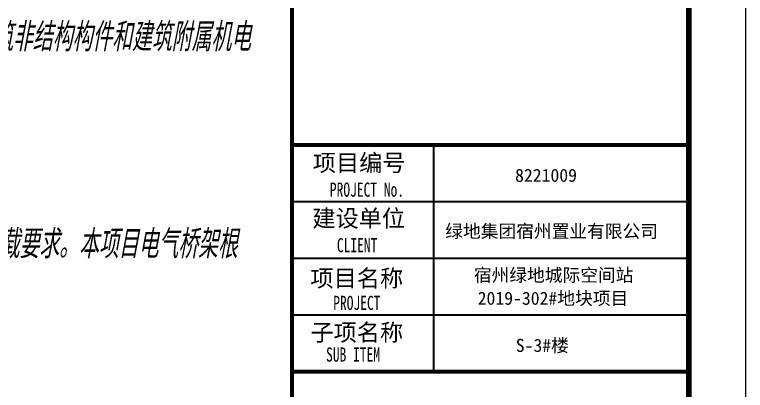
# Model space of a CAD drawing. Extents: x 621174 to 1725648, y -986053 to 860327.
# Drawn here: x 743718 to 756610, y -845685 to -839055 of the extents above; entities that cross this region are included whole.
import ezdxf

# ---------------------------------------------------------------- set-up
doc = ezdxf.new("R2010")
doc.units = 0
doc.header["$LTSCALE"] = 1000
doc.header["$MEASUREMENT"] = 0
doc.layers.add('图框', color=140, linetype='Continuous')
doc.layers.add('图签文字', color=147, linetype='Continuous')
doc.layers.add('图签', color=147, linetype='Continuous', lineweight=18)
doc.styles.add('HZTXT', font='gbeitc.shx', dxfattribs={"width": 0.8, "height": 400, "bigfont": 'hztxt.shx'})
doc.styles.add('宋体', font='', dxfattribs={"height": 50})
doc.styles.add('建筑图签-1', font='simhei.ttf', dxfattribs={"width": 0.7})
doc.styles.get('宋体').set_extended_font_data('SimSun')

# ---------------------------------------------------------------- blocks, each defined once
blk = doc.blocks.new('2q3q2342q35q2343r5q23rwetr')
at = {"layer": '图框'}
for points, const_width in [([(3527618, 3121310), (3527618, 3161310)], 70), ([(3527618, 3139010), (3534618, 3139010)], 70), ([(3527618, 3139010), (3534618, 3139010)], 70), ([(3530118, 3135010), (3530118, 3139010)], 35), ([(3527618, 3138010), (3534618, 3138010)], 35), ([(3527618, 3137010), (3534618, 3137010)], 35), ([(3527618, 3136010), (3534618, 3136010)], 35), ([(3534618, 3135010), (3527618, 3135010)], 70)]:
    blk.add_lwpolyline(points, dxfattribs=dict(at, const_width=const_width))
at = {"layer": '图签', "color": 2, "style": '宋体'}
for s, height, p in [('8221009', 229.3, (3531555, 3138358)), ('绿地集团宿州置业有限公司', 229.34, (3530323, 3137372)), ('宿州绿地城际空间站', 229.3, (3530828, 3136598)), ('2019-302#地块项目', 229.34, (3530895, 3136189)), ('S-3#楼', 229.3, (3531567, 3135358))]:
    blk.add_text(s, height=height, dxfattribs=at).set_placement(p)
at = {"layer": '图签文字', "color": 7, "style": '建筑图签-1'}
for s, p in [('项目编号', (3527986, 3138543)), ('建设单位', (3527978, 3137565)), ('项目名称', (3527944, 3136507)), ('子项名称', (3527944, 3135551))]:
    blk.add_text(s, height=300, dxfattribs=at).set_placement(p)
at = {"layer": '图签文字', "style": '建筑图签-1', "width": 0.7}
for s, p in [('PROJECT No.', (3528287, 3138095, -1799)), ('CLIENT', (3528411, 3137116)), ('PROJECT', (3528347, 3136097)), ('SUB ITEM', (3528220, 3135186))]:
    blk.add_text(s, height=250, dxfattribs=at).set_placement(p)

msp = doc.modelspace()

# ---------------------------------------------------------------- linework, layer by layer
at = {"layer": '图框'}
msp.add_lwpolyline([(697210, -818099), (756610, -818099), (756610, -860053), (697210, -860053)], close=True, dxfattribs=at)
at = {"layer": '图框', "const_width": 100}
msp.add_lwpolyline([(699710, -859053), (755610, -859053), (755610, -819053), (699710, -819053)], close=True, dxfattribs=at)

# ---------------------------------------------------------------- block references
at = {"layer": '图框'}
msp.add_blockref('2q3q2342q35q2343r5q23rwetr', (-2779008, -3980363), dxfattribs=at)

# ---------------------------------------------------------------- texts
at = {"color": 0, "style": 'HZTXT', "width": 0.7}
for s, p in [('进行抗震设计。以及根据《建筑抗震设计规范》GB50011-2010第3.7.1条强制性条文规定：非结构构件，包括建筑非结构构件和建筑附属机电', (726192, -839702)), ('3、抗震支吊架最大设计间距须符合《建筑机电工程抗震设计规范》GB50981-2014第8.2.3条规定。并根据8.2.5荷载要求。本项目电气桥架根', (725794, -843355))]:
    msp.add_text(s, height=500, dxfattribs=at).set_placement(p)

doc.saveas('drawing.dxf')
